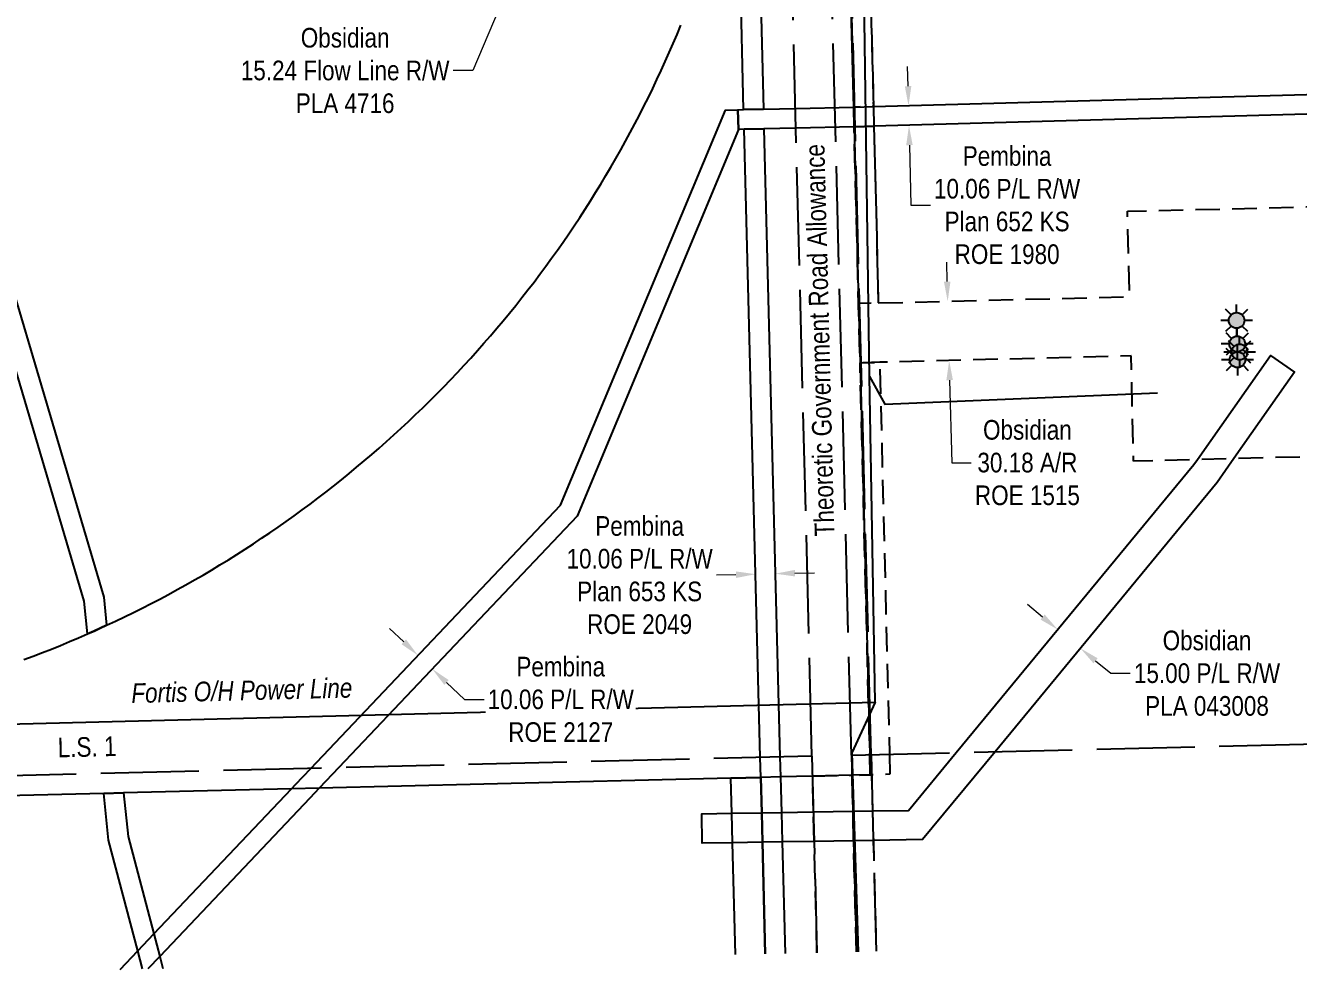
# Model space of a CAD drawing. Extents: x 618227 to 621713, y 5883152 to 5886003.
# Drawn here: x 620386 to 621035, y 5883757 to 5884238 of the extents above; entities that cross this region are included whole.
import ezdxf
from ezdxf.enums import TextEntityAlignment as Align

# ---------------------------------------------------------------- set-up
doc = ezdxf.new("R2010")
doc.units = 0
doc.header["$LTSCALE"] = 5
doc.header["$PDSIZE"] = 0.5
for name, pattern in [('foc-ACCESSROAD', [3.75, 2.5, -1.25]), ('foc-FLOWLINE', [3.75, 2.5, -1.25]), ('foc-LSD', [8, 5, -3]), ('foc-UNSURVEYED', [12.5, 10, -2.5])]:
    doc.linetypes.add(name, pattern=pattern)
doc.layers.get('Defpoints').update_dxf_attribs({"color": 9})
for name, color, linetype in [('AS-POWER', 104, 'foc-POWER'), ('C-AR', 13, 'foc-ACCESSROAD'), ('C-RW', 13, 'Continuous'), ('C-WS', 13, 'foc-ACCESSROAD'), ('C-WS-S', 13, 'Continuous'), ('F-EZE', 190, 'foc-FLOWLINE'), ('F-RW', 190, 'Continuous'), ('L-ROAD-T', 7, 'Continuous'), ('L-SECTION-LSD', 7, 'foc-LSD'), ('L-TITLEDB', 4, 'Continuous'), ('L-USEC', 7, 'foc-UNSURVEYED')]:
    doc.layers.add(name, color=color, linetype=linetype)
for name, color, linetype, lineweight in [('C-FLOWLINE-T', 13, 'Continuous', 9), ('C-RW-T', 13, 'Continuous', 9), ('F-RW-T', 190, 'Continuous', 9)]:
    doc.layers.add(name, color=color, linetype=linetype, lineweight=lineweight)
doc.styles.add('100L', font='ARIALN.TTF', dxfattribs={"height": 11})
doc.styles.add('80CG', font='ARIALN.TTF', dxfattribs={"height": 10})
doc.styles.add('80L', font='ARIALN.TTF', dxfattribs={"height": 10})
doc.styles.add('foc-LtypeFont', font='ARIALN.TTF', dxfattribs={"height": 7.35})
doc.linetypes.add('foc-POWER', pattern='A,6,-1,["P",foc-LtypeFont,S=0.2,R=0,X=-0.625,Y=-0.75],-1.24,4', length=12.24)
doc.dimstyles.new('Compass 5 000', dxfattribs={"dimscale": 5, "dimtxt": 9, "dimasz": 2, "dimexe": 0.2, "dimexo": 0.0625, "dimgap": 0.5, "dimtad": 0, "dimtih": 1, "dimtoh": 1, "dimzin": 0, "dimdsep": 46, "dimtxsty": '80CG', "dimcen": 0.1, "dimse1": 1, "dimse2": 1, "dimclrd": 256, "dimclrt": 256, "dimaunit": 1, "dimadec": 4, "dimazin": 0, "dimtfac": 0.06, "dimtofl": 0, "dimtmove": 0, "dimatfit": 1, "dimfxl": 0.2, "dimtolj": 1, "dimtzin": 0, "dimlwd": -1, "dimarcsym": 0})

# ---------------------------------------------------------------- blocks, each defined once
blk = doc.blocks.new('*D27')
at = {"layer": 'C-FLOWLINE-T', "transparency": 16777216}
for p, q in [((620657.09, 5884315.44), (620661.02, 5884324.64)), ((620643.27, 5884283.02), (620614.08, 5884214.58)), ((620614.08, 5884214.58), (620604.08, 5884214.58))]:
    blk.add_line(p, q, dxfattribs=at)
for points in [[(620655.56, 5884316.09), (620658.63, 5884314.79), (620653.17, 5884306.24)], [(620641.73, 5884283.67), (620644.8, 5884282.36), (620647.19, 5884292.22)]]:
    blk.add_solid(points, dxfattribs=at)
at = {"layer": 'Defpoints', "color": 0, "transparency": 16777216}
for p in [(620647.19, 5884292.22), (620690.91, 5884290.15), (620684.93, 5884276.12)]:
    blk.add_point(p, dxfattribs=at)
at = {"layer": 'C-FLOWLINE-T', "transparency": 16777216, "insert": (620549.08, 5884214.58), "char_height": 10, "attachment_point": 5, "style": '80CG'}
blk.add_mtext('\\A1;Obsidian\\P15.24 Flow Line R/W\\PPLA 4716', dxfattribs=at)
blk = doc.blocks.new('*D33')
at = {"layer": 'Defpoints', "color": 0, "transparency": 16777216}
for p in [(620636.26, 5883969.5), (620643.56, 5883962.57), (620593.49, 5883909.81)]:
    blk.add_point(p, dxfattribs=at)
at = {"layer": 'F-RW-T', "transparency": 16777216}
for p, q in [((620578.94, 5883923.62), (620571.68, 5883930.5)), ((620600.74, 5883902.92), (620609.87, 5883894.27)), ((620609.87, 5883894.27), (620619.87, 5883894.27))]:
    blk.add_line(p, q, dxfattribs=at)
for points in [[(620580.08, 5883924.83), (620577.79, 5883922.41), (620586.19, 5883916.73)], [(620601.89, 5883904.13), (620599.6, 5883901.71), (620593.49, 5883909.81)]]:
    blk.add_solid(points, dxfattribs=at)
at = {"layer": 'F-RW-T', "transparency": 16777216, "insert": (620658.95, 5883894.27), "char_height": 10, "attachment_point": 5, "style": '80CG', "bg_fill": 3, "box_fill_scale": 1.1, "bg_fill_color": 256, "bg_fill_true_color": 13158600, "bg_fill_transparency": 0}
blk.add_mtext('\\A1;Pembina\\P10.06 P/L R/W\\PROE 2127', dxfattribs=at)
blk = doc.blocks.new('*D34')
at = {"layer": 'Defpoints', "color": 0, "transparency": 16777216}
for p in [(620757.33, 5883993.26), (620767.38, 5883993.51), (620758.23, 5883958.08)]:
    blk.add_point(p, dxfattribs=at)
at = {"layer": 'F-RW-T', "transparency": 16777216}
for p, q in [((620778.27, 5883958.59), (620788.27, 5883958.85)), ((620748.23, 5883957.83), (620738.23, 5883957.57))]:
    blk.add_line(p, q, dxfattribs=at)
for points in [[(620748.19, 5883959.49), (620748.27, 5883956.16), (620758.23, 5883958.08)], [(620778.23, 5883960.26), (620778.32, 5883956.93), (620768.28, 5883958.34)]]:
    blk.add_solid(points, dxfattribs=at)
at = {"layer": 'F-RW-T', "transparency": 16777216, "insert": (620699.15, 5883957.57), "char_height": 10, "attachment_point": 5, "style": '80CG'}
blk.add_mtext('\\A1;Pembina\\P10.06 P/L R/W\\PPlan 653 KS\\PROE 2049', dxfattribs=at)
blk = doc.blocks.new('*D35')
at = {"layer": 'Defpoints', "color": 0, "transparency": 16777216}
for p in [(620770.33, 5884195.15), (620836.38, 5884186.59), (620770.56, 5884185.09)]:
    blk.add_point(p, dxfattribs=at)
at = {"layer": 'F-RW-T', "transparency": 16777216}
for p, q in [((620835.92, 5884206.64), (620835.69, 5884216.64)), ((620836.6, 5884176.59), (620837.3, 5884146.01)), ((620837.3, 5884146.01), (620847.3, 5884146.01))]:
    blk.add_line(p, q, dxfattribs=at)
for points in [[(620837.59, 5884206.68), (620834.25, 5884206.61), (620836.15, 5884196.65)], [(620838.27, 5884176.63), (620834.94, 5884176.55), (620836.38, 5884186.59)]]:
    blk.add_solid(points, dxfattribs=at)
at = {"layer": 'F-RW-T', "transparency": 16777216, "insert": (620886.38, 5884146.01), "char_height": 10, "attachment_point": 5, "style": '80CG'}
blk.add_mtext('\\A1;Pembina\\P10.06 P/L R/W\\PPlan 652 KS\\PROE 1980', dxfattribs=at)
blk = doc.blocks.new('*D37')
at = {"layer": 'C-RW-T', "transparency": 16777216}
for p, q in [((620904.45, 5883936.26), (620896.74, 5883942.62)), ((620931.45, 5883913.97), (620939.16, 5883907.6)), ((620939.16, 5883907.6), (620949.16, 5883907.6))]:
    blk.add_line(p, q, dxfattribs=at)
for points in [[(620905.51, 5883937.54), (620903.39, 5883934.97), (620912.16, 5883929.89)], [(620932.51, 5883915.25), (620930.39, 5883912.68), (620923.74, 5883920.33)]]:
    blk.add_solid(points, dxfattribs=at)
at = {"layer": 'Defpoints', "color": 0, "transparency": 16777216}
for p in [(620945.43, 5883970.18), (620957.01, 5883960.63), (620923.74, 5883920.33)]:
    blk.add_point(p, dxfattribs=at)
at = {"layer": 'C-RW-T', "transparency": 16777216, "insert": (620988.24, 5883907.6), "char_height": 10, "attachment_point": 5, "style": '80CG'}
blk.add_mtext('\\A1;Obsidian\\P15.00 P/L R/W\\PPLA 043008', dxfattribs=at)
blk = doc.blocks.new('*D39')
at = {"layer": 'C-FLOWLINE-T', "transparency": 16777216}
for p, q in [((620855.85, 5884107.09), (620855.6, 5884117.09)), ((620857.1, 5884056.91), (620858.15, 5884014.87)), ((620858.15, 5884014.87), (620868.15, 5884014.87))]:
    blk.add_line(p, q, dxfattribs=at)
for points in [[(620857.52, 5884107.13), (620854.19, 5884107.05), (620856.1, 5884097.09)], [(620858.77, 5884056.95), (620855.44, 5884056.87), (620856.85, 5884066.91)]]:
    blk.add_solid(points, dxfattribs=at)
at = {"layer": 'Defpoints', "color": 0, "transparency": 16777216}
for p in [(620889.91, 5884097.94), (620856.85, 5884066.91), (620890.66, 5884067.75)]:
    blk.add_point(p, dxfattribs=at)
at = {"layer": 'C-FLOWLINE-T', "transparency": 16777216, "insert": (620896.72, 5884014.87), "char_height": 10, "attachment_point": 5, "style": '80CG'}
blk.add_mtext('\\A1;Obsidian\\P30.18 A/R\\PROE 1515', dxfattribs=at)
blk = doc.blocks.new('GAS')
h = blk.add_hatch(color=255)
h.dxf.hatch_style = 1
edge = h.paths.add_edge_path()
edge.add_arc((0, 0), 0.9, 0, 360)
for p, q in [((0, 0.81), (0, 1.62)), ((-0.81, 0), (-1.62, 0)), ((-0.57, 0.57), (-1.14, 1.14)), ((0.57, 0.57), (1.14, 1.14)), ((1.62, 0), (0.81, 0)), ((-0.57, -0.57), (-1.14, -1.14)), ((0, -0.81), (0, -1.62)), ((1.14, -1.14), (0.57, -0.57))]:
    blk.add_line(p, q)
blk.add_circle((0, 0), 0.8)

msp = doc.modelspace()

# ---------------------------------------------------------------- linework, layer by layer
at = {"layer": 'AS-POWER', "flags": 128}
for points in [[(620816.223, 5884058.836), (620824.129, 5884044.627), (620962.952, 5884050.511)], [(620819.119, 5883892.826), (620807.337, 5883867.042), (620810.563, 5883765.696)]]:
    msp.add_lwpolyline(points, dxfattribs=at)
at = {"layer": 'C-AR'}
msp.add_lwpolyline([(620789.501, 5883765.305), (620788.055, 5883821.985), (620787.672, 5883836.991), (620787.208, 5883855.2), (620807.334, 5883855.69), (620807.803, 5883837.319), (620808.185, 5883822.314), (620809.628, 5883765.791)], dxfattribs=at)
at = {"layer": 'C-RW'}
for points in [[(620346.551, 5884214.643), (620426.093, 5883946.374), (620427.55, 5883932.047), (620424.336, 5883930.58), (620421.113, 5883929.132), (620417.884, 5883927.694), (620416.185, 5883944.421), (620338.545, 5884206.276)], [(620747.914, 5883764.299), (620746.46, 5883821.307), (620746.077, 5883836.312), (620745.622, 5883854.187), (620760.866, 5883854.559), (620761.325, 5883836.56), (620761.708, 5883821.555), (620763.159, 5883764.668)], [(620445.865, 5883756.997), (620443.424, 5883766.254), (620428.559, 5883822.633), (620426.143, 5883846.414), (620436.225, 5883846.659), (620438.483, 5883824.433), (620451.563, 5883774.83), (620454.577, 5883763.398), (620456.199, 5883757.247)]]:
    msp.add_lwpolyline(points, dxfattribs=at)
msp.add_lwpolyline([(620880.258, 5883867.678), (620843.291, 5883822.886), (620818.216, 5883822.477), (620808.185, 5883822.314), (620788.055, 5883821.985), (620771.761, 5883821.719), (620761.708, 5883821.555), (620746.46, 5883821.307), (620731.002, 5883821.055), (620730.757, 5883836.061), (620746.077, 5883836.312), (620761.325, 5883836.56), (620761.771, 5883836.567), (620771.378, 5883836.725), (620787.672, 5883836.991), (620807.803, 5883837.319), (620817.834, 5883837.483), (620836.124, 5883837.781), (620860.411, 5883867.205), (620981.512, 5884013.881), (620983.323, 5884016.458), (621020.593, 5884069.528), (621032.875, 5884060.902), (621001.988, 5884016.923), (620993.458, 5884004.776), (620880.258, 5883867.678)], close=True, dxfattribs=at)
at = {"layer": 'C-WS', "flags": 128}
msp.add_lwpolyline([(620820.76, 5884096.215), (620948.778, 5884099.402), (620947.695, 5884142.908), (621074.953, 5884146.076), (621078.121, 5884018.818), (621001.988, 5884016.923), (620983.323, 5884016.458), (620950.863, 5884015.651), (620949.53, 5884069.218), (620821.452, 5884066.028), (620812.01, 5884065.794), (620811.449, 5884065.78), (620810.697, 5884095.965), (620808.458, 5884185.952), (620808.208, 5884196.004), (620803.746, 5884375.204), (620804.057, 5884377.589), (620804.04, 5884378.238), (620804.703, 5884382.797), (620805.306, 5884388.011), (620805.864, 5884393.23), (620806.381, 5884398.483), (620806.818, 5884403.348), (620806.873, 5884403.973), (620807.258, 5884408.717), (620807.308, 5884409.351), (620807.651, 5884414.089), (620807.697, 5884414.733), (620807.999, 5884419.461), (620808.039, 5884420.117), (620808.3, 5884424.838), (620808.335, 5884425.504), (620808.555, 5884430.219), (620808.584, 5884430.893), (620808.763, 5884435.6), (620808.787, 5884436.286), (620808.925, 5884440.983), (620808.943, 5884441.678), (620809.041, 5884446.367), (620809.053, 5884447.072), (620809.109, 5884451.752), (620809.116, 5884452.467), (620809.132, 5884457.138), (620809.132, 5884457.863), (620809.094, 5884462.523), (620809.026, 5884467.36), (620808.938, 5884472.699), (620808.81, 5884477.998), (620804.022, 5884670.165), (620803.569, 5884688.371), (620803.216, 5884702.554), (620802.557, 5884729.012), (620812.578, 5884729.279), (620812.994, 5884712.775), (620813.357, 5884698.602), (620814.025, 5884670.404), (620818.614, 5884488.316), (620818.867, 5884478.254), (620819.002, 5884472.95), (620819.103, 5884468.19), (620819.114, 5884467.525), (620819.18, 5884462.1), (620819.191, 5884458.123), (620819.197, 5884456.013), (620819.175, 5884451.248), (620819.135, 5884448.115), (620819.098, 5884445.823), (620819.045, 5884443.165), (620818.979, 5884440.398), (620818.917, 5884438.213), (620818.812, 5884434.974), (620818.749, 5884433.264), (620818.549, 5884428.369), (620818.303, 5884423.427), (620818.017, 5884418.484), (620817.692, 5884413.543), (620817.321, 5884408.544), (620817.27, 5884407.896), (620816.936, 5884403.725), (620816.469, 5884398.676), (620816.339, 5884397.348), (620815.984, 5884393.748), (620815.54, 5884389.386), (620815.281, 5884386.898), (620815.073, 5884385.023), (620814.576, 5884380.662), (620814.343, 5884378.765), (620814.041, 5884376.307), (620813.768, 5884374.673), (620818.27, 5884196.281), (620818.519, 5884186.229), (620820.76, 5884096.215)], close=True, dxfattribs=at)
at = {"layer": 'F-EZE', "flags": 128}
for points in [[(620808.689, 5884196.017), (620808.208, 5884196.004), (620803.746, 5884375.204), (620804.057, 5884377.589), (620804.04, 5884378.238), (620804.703, 5884382.797), (620805.306, 5884388.011), (620805.864, 5884393.23), (620815.984, 5884393.748), (620815.54, 5884389.386), (620815.281, 5884386.898), (620815.073, 5884385.023), (620814.576, 5884380.662), (620814.343, 5884378.765), (620814.041, 5884376.307), (620813.768, 5884374.673), (620818.27, 5884196.281), (620808.689, 5884196.017)], [(620818.519, 5884186.229), (620820.76, 5884096.215), (620811.24, 5884095.979), (620810.697, 5884095.965), (620808.458, 5884185.952), (620808.945, 5884185.965), (620818.519, 5884186.229)], [(620826.422, 5883866.394), (620826.677, 5883856.16), (620817.363, 5883855.934), (620816.674, 5883855.917), (620816.419, 5883866.156), (620811.449, 5884065.78), (620812.01, 5884065.794), (620821.452, 5884066.028), (620826.422, 5883866.394)]]:
    msp.add_lwpolyline(points, close=True, dxfattribs=at)
msp.add_lwpolyline([(620809.628, 5883765.791), (620808.185, 5883822.314), (620807.803, 5883837.319), (620807.334, 5883855.69), (620816.674, 5883855.917), (620817.363, 5883855.934), (620817.834, 5883837.483), (620818.216, 5883822.477), (620819.656, 5883766.034)], dxfattribs=at)
at = {"layer": 'F-RW'}
for points in [[(620757.689, 5884375.865), (620762.256, 5884194.97), (620752.081, 5884194.74), (620749.028, 5884328.787)], [(620763.159, 5883764.668), (620761.708, 5883821.555), (620761.325, 5883836.56), (620760.866, 5883854.559), (620760.604, 5883864.806), (620752.446, 5884184.682), (620762.497, 5884184.909), (620770.656, 5883865.052), (620770.918, 5883854.803), (620771.378, 5883836.725), (620771.761, 5883821.719), (620773.21, 5883764.911)]]:
    msp.add_lwpolyline(points, dxfattribs=at)
msp.add_lwpolyline([(621604.587, 5884218.03), (621604.842, 5884207.979), (621410.691, 5884202.609), (621400.629, 5884202.331), (620818.519, 5884186.229), (620808.945, 5884185.965), (620808.458, 5884185.952), (620778.789, 5884185.279), (620762.497, 5884184.909), (620752.446, 5884184.682), (620749.593, 5884184.616), (620749.255, 5884194.677), (620752.081, 5884194.74), (620762.256, 5884194.97), (620778.532, 5884195.336), (620808.208, 5884196.004), (620808.688, 5884196.017), (620818.27, 5884196.281), (621400.367, 5884212.382), (621410.429, 5884212.66), (621604.587, 5884218.03)], close=True, dxfattribs=at)
at = {"layer": 'L-TITLEDB'}
msp.add_lwpolyline([(620385.442, 5883914.593), (620390.124, 5883916.344), (620394.79, 5883918.136), (620399.442, 5883919.967), (620404.077, 5883921.839), (620408.696, 5883923.751), (620413.298, 5883925.702), (620417.884, 5883927.694), (620421.114, 5883929.125), (620424.335, 5883930.583), (620427.55, 5883932.047), (620432.113, 5883934.179), (620436.657, 5883936.351), (620441.183, 5883938.562), (620445.689, 5883940.812), (620450.175, 5883943.102), (620454.641, 5883945.431), (620459.087, 5883947.799), (620463.512, 5883950.204), (620467.916, 5883952.649), (620472.298, 5883955.132), (620476.658, 5883957.652), (620480.997, 5883960.211), (620485.313, 5883962.808), (620489.606, 5883965.441), (620493.877, 5883968.112), (620498.123, 5883970.821), (620502.346, 5883973.566), (620506.545, 5883976.347), (620510.72, 5883979.166), (620514.87, 5883982.019), (620518.995, 5883984.91), (620523.094, 5883987.836), (620527.168, 5883990.798), (620531.216, 5883993.795), (620535.238, 5883996.828), (620539.233, 5883999.895), (620543.201, 5884002.996), (620547.142, 5884006.133), (620551.056, 5884009.303), (620554.942, 5884012.508), (620558.8, 5884015.745), (620562.63, 5884019.017), (620566.431, 5884022.322), (620570.203, 5884025.66), (620573.946, 5884029.03), (620577.659, 5884032.433), (620581.343, 5884035.868), (620584.996, 5884039.336), (620588.62, 5884042.834), (620592.213, 5884046.364), (620595.774, 5884049.925), (620599.304, 5884053.517), (620602.803, 5884057.141), (620606.271, 5884060.793), (620609.707, 5884064.476), (620613.11, 5884068.189), (620616.481, 5884071.932), (620619.82, 5884075.704), (620623.125, 5884079.504), (620626.397, 5884083.333), (620629.636, 5884087.19), (620632.841, 5884091.076), (620636.012, 5884094.989), (620639.148, 5884098.93), (620642.251, 5884102.898), (620645.318, 5884106.893), (620648.351, 5884110.914), (620651.349, 5884114.962), (620654.311, 5884119.036), (620657.238, 5884123.135), (620660.129, 5884127.259), (620662.984, 5884131.408), (620665.802, 5884135.583), (620668.584, 5884139.782), (620671.331, 5884144.004), (620674.039, 5884148.25), (620676.711, 5884152.521), (620679.345, 5884156.813), (620681.942, 5884161.129), (620684.501, 5884165.467), (620687.023, 5884169.827), (620689.506, 5884174.209), (620691.951, 5884178.612), (620694.358, 5884183.037), (620696.726, 5884187.482), (620699.055, 5884191.948), (620701.345, 5884196.434), (620703.596, 5884200.94), (620705.808, 5884205.465), (620707.98, 5884210.009), (620710.113, 5884214.572), (620712.206, 5884219.154), (620714.259, 5884223.753), (620716.272, 5884228.37), (620718.244, 5884233.004), (620720.176, 5884237.656)], dxfattribs=at)
at = {"layer": 'L-USEC'}
for p, q in [((620786.947, 5883865.452), (620766.443, 5884669.262)), ((620807.053, 5883865.964), (620786.549, 5884669.775)), ((620817.106, 5883866.221), (620796.602, 5884670.032)), ((620807.054, 5883865.932), (621613.057, 5883885.207)), ((620786.947, 5883865.452), (619980.513, 5883845.739)), ((620786.947, 5883865.452), (620789.501, 5883765.305)), ((620807.053, 5883865.964), (620809.608, 5883765.791)), ((620817.106, 5883866.221), (620819.661, 5883766.034))]:
    msp.add_line(p, q, dxfattribs=at)

# ---------------------------------------------------------------- block references
at = {"layer": 'C-WS-S', "xscale": 4.99817, "yscale": 4.99817, "zscale": 4.99817}
for p in [(621003.313, 5884087.34), (621003.617, 5884075.327), (621004.859, 5884071.24), (621003.752, 5884067.317)]:
    msp.add_blockref('GAS', p, dxfattribs=at)

# ---------------------------------------------------------------- texts
at = {"layer": 'AS-POWER', "insert": (620496.414, 5883898.774), "char_height": 9.99634, "width": 112.24853, "attachment_point": 5, "rotation": 1.442974, "style": '80CG'}
msp.add_mtext('\\A1;{\\fArial Narrow|b0|i1|c0|p34;Fortis O/H Power Line}', dxfattribs=at)
at = {"layer": 'L-ROAD-T', "style": '80L'}
msp.add_text('Theoretic Government Road Allowance', height=9.99634, rotation=91.461196, dxfattribs=at).set_placement((620790.834, 5884077.24), align=Align.MIDDLE_CENTER)

# ---------------------------------------------------------------- dimensions: what is measured, and where the dimension line sits
at = {"layer": 'C-FLOWLINE-T'}
for base, p1, p2, angle, text, picture, middle in [((620647.19, 5884292.215), (620690.909, 5884290.146), (620684.927, 5884276.12), 246.901376, 'Obsidian\\P15.24 Flow Line R/W\\PPLA 4716', '*D27', (620549.078, 5884214.58)), ((620856.854, 5884066.91), (620889.91, 5884097.937), (620890.662, 5884067.752), 271.42664, 'Obsidian\\P30.18 A/R\\PROE 1515', '*D39', (620896.718, 5884014.871))]:
    dim = msp.add_linear_dim(base=base, p1=p1, p2=p2, angle=angle, text=text, dimstyle='Compass 5 000', dxfattribs=at)
    dim.commit()
    dim.dimension.update_dxf_attribs({"geometry": picture, "text_midpoint": middle, "dimtype": 161})
at = {"layer": 'C-RW-T'}
dim = msp.add_linear_dim(base=(620923.735, 5883920.334), p1=(620945.434, 5883970.184), p2=(620957.006, 5883960.629), angle=320.454096, text='Obsidian\\P15.00 P/L R/W\\PPLA 043008', dimstyle='Compass 5 000', dxfattribs=at)
dim.commit()
dim.dimension.update_dxf_attribs({"geometry": '*D37', "text_midpoint": (620988.244, 5883907.6), "dimtype": 161})
at = {"layer": 'F-RW-T'}
dim = msp.add_linear_dim(base=(620836.376, 5884186.587), p1=(620770.334, 5884195.152), p2=(620770.563, 5884185.092), angle=271.300903, text='Pembina\\P10.06 P/L R/W\\PPlan 652 KS\\PROE 1980', dimstyle='Compass 5 000', dxfattribs=at)
dim.commit()
dim.dimension.update_dxf_attribs({"geometry": '*D35', "text_midpoint": (620886.384, 5884146.007), "dimtype": 161})

# ---------------------------------------------------------------- next in the draw order: texts
at = {"layer": 'L-SECTION-LSD', "insert": (620402.506, 5883874.761), "char_height": 9.9963, "attachment_point": 1, "rotation": 1.396343, "style": '100L', "bg_fill": 3, "box_fill_scale": 1.5, "bg_fill_color": 256, "bg_fill_transparency": 0}
msp.add_mtext_dynamic_manual_height_columns('L.S. 1', width=29.99119, gutter_width=55, heights=[0], dxfattribs=at)

# ---------------------------------------------------------------- next in the draw order: linework, layer by layer
at = {"layer": 'AS-POWER', "flags": 128}
msp.add_lwpolyline([(620208.956, 5883877.456), (620819.119, 5883892.826), (620816.223, 5884058.836), (620813.586, 5884252.23), (620809.463, 5884459.797), (620805.968, 5884551.401), (620801.473, 5884763.264), (620801.054, 5884769.984)], dxfattribs=at)
at = {"layer": 'F-RW'}
msp.add_lwpolyline([(620434.381, 5883756.719), (620443.425, 5883766.252), (620451.563, 5883774.828), (620521.705, 5883848.741), (620523.792, 5883850.952), (620531.6, 5883859.195), (620658.784, 5883993.235), (620742.812, 5884194.501), (620749.255, 5884194.677), (620749.593, 5884184.616), (620667.359, 5883987.649), (620545.795, 5883859.543), (620535.895, 5883849.085), (620531.094, 5883844.025), (620454.578, 5883763.395), (620448.566, 5883757.062)], dxfattribs=at)
at = {"layer": 'L-TITLEDB'}
msp.add_lwpolyline([(620803.746, 5884375.204), (620808.208, 5884196.004), (620808.458, 5884185.952), (620810.697, 5884095.965), (620811.449, 5884065.78), (620816.419, 5883866.156), (620816.674, 5883855.917), (620807.334, 5883855.69), (620787.208, 5883855.2), (620770.918, 5883854.803), (620760.866, 5883854.559), (620745.622, 5883854.187), (620535.895, 5883849.085), (620521.705, 5883848.741), (620436.225, 5883846.659), (620426.143, 5883846.414), (620297.387, 5883843.28)], dxfattribs=at)

# ---------------------------------------------------------------- next in the draw order: dimensions: what is measured, and where the dimension line sits
at = {"layer": 'F-RW-T'}
dim = msp.add_linear_dim(base=(620593.491, 5883909.806), p1=(620636.26, 5883969.496), p2=(620643.56, 5883962.569), angle=316.500863, text='Pembina\\P10.06 P/L R/W\\PROE 2127', dimstyle='Compass 5 000', override={"dimtfill": 1}, dxfattribs=at)
dim.commit()
dim.dimension.update_dxf_attribs({"geometry": '*D33', "text_midpoint": (620658.951, 5883894.268), "dimtype": 161})

# ---------------------------------------------------------------- next in the draw order: dimensions: what is measured, and where the dimension line sits
dim = msp.add_linear_dim(base=(620758.226, 5883958.08), p1=(620767.379, 5883993.513), p2=(620757.328, 5883993.256), angle=181.460971, text='Pembina\\P10.06 P/L R/W\\PPlan 653 KS\\PROE 2049', dimstyle='Compass 5 000', dxfattribs=at)
dim.commit()
dim.dimension.update_dxf_attribs({"geometry": '*D34', "text_midpoint": (620699.146, 5883957.57), "dimtype": 161})

doc.saveas('drawing.dxf')
